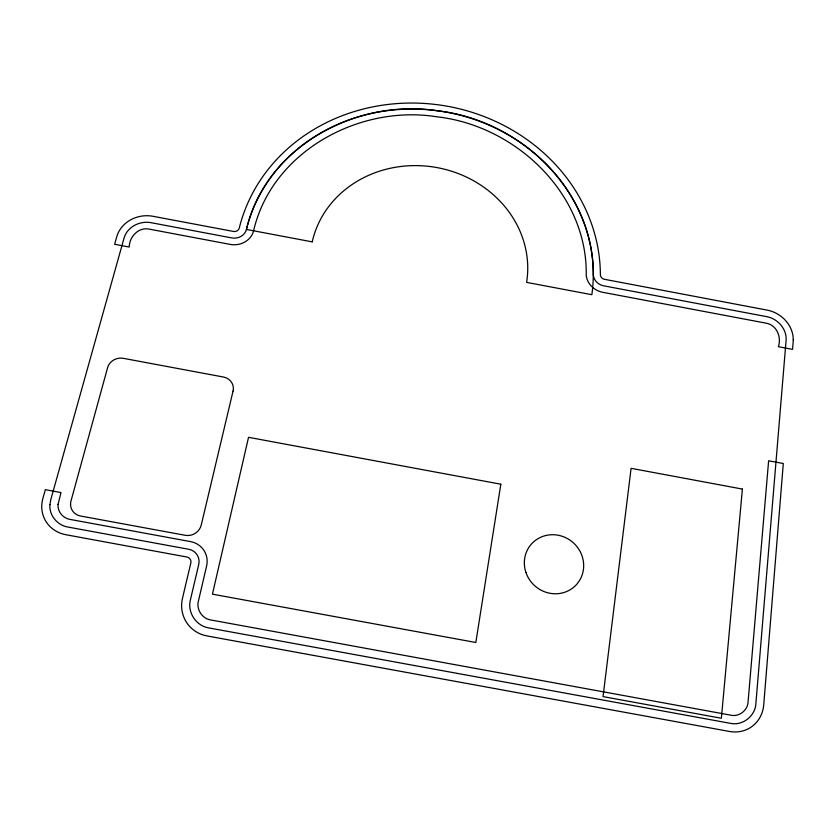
<?xml version="1.0" encoding="UTF-8"?>
<svg xmlns="http://www.w3.org/2000/svg" width="835" height="835" viewBox="0 0 835 835"><rect width="100%" height="100%" fill="white"/><g stroke="black" fill="none" stroke-linecap="round" stroke-linejoin="round"><path stroke-width="1.25" d="M58.043 504.476C57.396 511.73 63.22 518.472 70.338 519.464L190.891 541.675A21.856 20.718 -29.2 0 1 206.694 565.608L198.459 600.908C196.058 609.373 202.216 618.818 210.931 619.987L730.719 715.157C739.142 717.192 747.878 710.272 748.097 701.671L768.628 460.774L783.303 463.508L763.743 704.646A22.357 20.311 56.7 0 1 763.66 705.366L763.42 707.224A22.357 20.311 56.8 0 1 763.169 708.633L762.783 710.282A22.368 20.322 56.9 0 1 762.397 711.66L761.854 713.247A22.378 20.332 57 0 1 761.332 714.562L760.633 716.086A22.388 20.343 57 0 1 759.986 717.328L759.151 718.758A22.399 20.343 57.1 0 1 758.378 719.916L757.397 721.242A22.399 20.353 57.2 0 1 756.51 722.306L755.393 723.507A22.409 20.364 57.3 0 1 754.412 724.477L753.18 725.552A22.409 20.374 57.3 0 1 752.084 726.408L750.748 727.337A22.42 20.384 57.4 0 1 749.579 728.068L748.15 728.851A22.42 20.384 57.4 0 1 746.897 729.456L745.384 730.082A22.42 20.395 57.5 0 1 744.079 730.541L742.492 731.011A22.42 20.405 57.5 0 1 741.136 731.324L739.507 731.627A22.43 20.405 57.6 0 1 738.109 731.804L736.449 731.93A22.43 20.416 57.6 0 1 735.03 731.961L733.349 731.909A22.42 20.416 57.6 0 1 731.919 731.794L730.072 731.554A22.43 20.426 57.6 0 1 729.362 731.439L207.174 635.967A22.138 21.178 -36.6 0 1 206.454 635.821L204.617 635.383A22.138 21.167 -36.5 0 1 203.208 634.976L201.579 634.423A22.138 21.167 -36.5 0 1 200.233 633.88L198.678 633.17A22.138 21.157 -36.4 0 1 197.394 632.492L195.922 631.625A22.138 21.157 -36.3 0 1 194.712 630.832L193.344 629.82A22.138 21.146 -36.2 0 1 192.227 628.912L190.975 627.763A22.138 21.146 -36.1 0 1 189.963 626.751L188.835 625.488A22.127 21.136 -36 0 1 187.938 624.371L186.946 622.993A22.127 21.125 -35.9 0 1 186.163 621.793L185.318 620.332A22.117 21.125 -35.7 0 1 184.66 619.059L183.971 617.503A22.117 21.115 -35.6 0 1 183.46 616.167L182.928 614.56A22.107 21.105 -35.4 0 1 182.552 613.172L182.187 611.512A22.107 21.094 -35.3 0 1 181.946 610.093L181.748 608.402A22.096 21.084 -35.1 0 1 181.654 606.962L181.633 605.25A22.086 21.084 -34.9 0 1 181.686 603.809L181.832 602.098A22.075 21.073 -34.8 0 1 182.03 600.657L182.374 598.799A22.075 21.073 -34.5 0 1 182.531 598.09L190.933 562.581A5.459 5.167 -29.2 0 0 187.332 557.102L66.049 534.755A22.044 20.228 -27.5 0 1 65.349 534.609L63.533 534.181A22.034 20.217 -27.6 0 1 62.155 533.784L60.558 533.241A22.044 20.217 -27.6 0 1 59.243 532.709L57.719 532.02A22.044 20.207 -27.5 0 1 56.467 531.363L55.037 530.528A22.044 20.207 -27.5 0 1 53.878 529.755L52.553 528.785A22.044 20.197 -27.5 0 1 51.478 527.897L50.267 526.802A22.044 20.197 -27.5 0 1 49.307 525.81L48.232 524.599A22.034 20.186 -27.4 0 1 47.376 523.524L46.436 522.199A22.034 20.176 -27.4 0 1 45.706 521.04L44.913 519.631A22.034 20.176 -27.3 0 1 44.318 518.41L43.681 516.917A22.023 20.165 -27.2 0 1 43.211 515.633L42.742 514.089A22.023 20.155 -27.2 0 1 42.418 512.763L42.115 511.166A22.013 20.144 -27.1 0 1 41.927 509.799L41.792 508.181A22.002 20.134 -27 0 1 41.75 506.793L41.781 505.154A22.002 20.134 -26.9 0 1 41.886 503.776L42.094 502.138A21.992 20.123 -26.8 0 1 42.334 500.76L42.742 498.975A21.992 20.123 -26.7 0 1 42.919 498.297L45.351 489.665L60.997 492.546L58.043 504.476M49.923 504.726C49.004 515.498 57.594 525.528 68.146 527.083L188.668 549.263A13.663 12.953 -29.2 0 1 198.73 564.533L190.484 599.551C186.998 612.107 196.089 626.104 209.011 627.951L730.093 723.287C742.586 726.199 755.508 715.939 755.915 703.206L786.09 340.45C787.071 328.938 777.5 318.5 766.447 316.601L603.653 285.81A12.045 10.761 22.7 0 1 593.309 275.122C594.301 190.296 519.14 119.812 437.54 110.784C356.722 97.883 265.676 146.876 246.429 229.437A12.274 10.938 -2.6 0 1 231.786 237.923L151.344 222.736C140.165 220.398 127.16 226.796 124.029 238.173L50.758 499.748L49.923 504.726M793.25 339.647L793.208 341.191A19.643 17.211 32.7 0 1 793.177 341.786L792.561 349.374L778.356 346.692C781.779 336.954 776.529 324.658 765.768 323.114L602.421 292.24A19.268 17.211 22.7 0 1 586.233 275.487C587.746 193.626 515.456 125.48 436.778 116.785C359.144 104.323 271.667 151.751 253.527 231.107A19.633 17.504 -2.6 0 1 230.533 244.457L149.663 229.207C138.86 226.64 129.352 236.482 129.216 247.035L114.645 244.279L116.754 236.806A20.019 17.702 -8.4 0 1 116.931 236.221L117.443 234.718A19.998 17.681 -8.4 0 1 117.902 233.581L118.518 232.255A19.998 17.681 -8.3 0 1 119.092 231.159L119.843 229.896A19.988 17.671 -8.3 0 1 120.543 228.853L121.419 227.652A19.988 17.66 -8.2 0 1 122.223 226.671L123.236 225.554A19.977 17.66 -8.2 0 1 124.144 224.646L125.26 223.613A19.967 17.65 -8.1 0 1 126.252 222.788L127.484 221.859A19.967 17.639 -8 0 1 128.559 221.118L129.874 220.294A19.957 17.639 -8 0 1 131.022 219.647L132.421 218.947A19.957 17.629 -7.9 0 1 133.631 218.394L135.093 217.82A19.946 17.629 -7.9 0 1 136.355 217.382L137.869 216.923A19.946 17.629 -7.8 0 1 139.163 216.599L140.708 216.275A19.936 17.629 -7.8 0 1 142.034 216.056L143.61 215.868A19.936 17.618 -7.7 0 1 144.935 215.774L146.522 215.722A19.936 17.618 -7.7 0 1 147.858 215.733L149.423 215.816A19.925 17.618 -7.6 0 1 150.749 215.952L152.45 216.192A19.936 17.629 -7.5 0 1 153.097 216.307L233.873 231.525A4.895 4.373 -2.6 0 0 239.113 228.498L240.595 223.008A19.56 17.483 -1.1 0 1 240.71 222.632L242.181 217.799A19.529 17.431 -0.9 0 1 242.296 217.424L243.945 212.654A19.497 17.389 -0.7 0 1 244.081 212.278L245.897 207.581A19.476 17.337 -0.5 0 1 246.043 207.216L248.026 202.571A19.445 17.295 -0.3 0 1 248.183 202.216L250.323 197.655A19.414 17.253 -0.1 0 1 250.5 197.3L252.807 192.812A19.382 17.201 0.1 0 1 252.984 192.468L255.447 188.063A19.351 17.159 0.4 0 1 255.646 187.718L258.255 183.397A19.33 17.117 0.6 0 1 258.474 183.063L261.23 178.836A19.299 17.076 0.8 0 1 261.459 178.513L264.361 174.379A19.268 17.034 1 0 1 264.601 174.056L267.649 170.027A19.236 16.992 1.3 0 1 267.899 169.714L271.093 165.779A19.215 16.95 1.5 0 1 271.344 165.476L274.673 161.646A19.184 16.909 1.7 0 1 274.945 161.353L278.399 157.627A19.153 16.867 2 0 1 278.671 157.345L282.261 153.734A19.132 16.836 2.2 0 1 282.554 153.452L286.259 149.966A19.101 16.794 2.5 0 1 286.551 149.695L290.382 146.323A19.08 16.763 2.7 0 1 290.684 146.062L294.63 142.806A19.048 16.721 2.9 0 1 294.943 142.555L299.003 139.435A19.028 16.69 3.2 0 1 299.327 139.195L303.481 136.188A18.996 16.658 3.4 0 1 303.815 135.959L308.073 133.089A18.975 16.627 3.7 0 1 308.418 132.869L312.781 130.124A18.954 16.596 4 0 1 313.125 129.916L317.571 127.306A18.923 16.564 4.2 0 1 317.926 127.108L322.467 124.634A18.902 16.533 4.5 0 1 322.832 124.446L327.456 122.108A18.881 16.502 4.7 0 1 327.821 121.931L332.518 119.739A18.861 16.481 5 0 1 332.894 119.572L337.664 117.516A18.84 16.45 5.3 0 1 338.039 117.359L342.893 115.449A18.819 16.429 5.5 0 1 343.268 115.303L348.185 113.539A18.798 16.397 5.8 0 1 348.571 113.403L353.539 111.775A18.787 16.376 6.1 0 1 353.925 111.66L358.946 110.178A18.767 16.356 6.3 0 1 359.342 110.074L364.415 108.738A18.746 16.335 6.6 0 1 364.822 108.644L369.936 107.464A18.735 16.314 6.9 0 1 370.333 107.381L375.489 106.348A18.714 16.293 7.1 0 1 375.896 106.275L381.084 105.387A18.704 16.282 7.4 0 1 381.501 105.325L386.72 104.594A18.694 16.262 7.7 0 1 387.127 104.542L392.377 103.957A18.683 16.251 7.9 0 1 392.784 103.926L398.044 103.488A18.662 16.241 8.2 0 1 398.462 103.467L403.743 103.185A18.652 16.22 8.5 0 1 404.161 103.175L409.442 103.039A18.641 16.209 8.8 0 1 409.86 103.039L415.152 103.06A18.641 16.199 9 0 1 415.569 103.07L420.871 103.248A18.631 16.199 9.3 0 1 421.278 103.269L426.57 103.592A18.62 16.189 9.6 0 1 426.988 103.623L432.269 104.104A18.62 16.189 9.8 0 1 432.676 104.145L437.947 104.772A18.61 16.178 10.1 0 1 438.354 104.824L443.604 105.596A18.61 16.178 10.4 0 1 444.011 105.659L449.24 106.588A18.6 16.178 10.7 0 1 449.647 106.661L454.835 107.736A18.6 16.178 10.9 0 1 455.242 107.819L460.398 109.041A18.6 16.178 11.2 0 1 460.805 109.145L465.92 110.502A18.6 16.178 11.5 0 1 466.327 110.617L471.399 112.12A18.6 16.178 11.7 0 1 471.796 112.245L476.827 113.894A18.6 16.189 12 0 1 477.213 114.03L482.192 115.814A18.6 16.189 12.3 0 1 482.578 115.961L487.494 117.892A18.61 16.199 12.6 0 1 487.88 118.048L492.733 120.115A18.61 16.209 12.8 0 1 493.12 120.282L497.9 122.484A18.62 16.22 13.1 0 1 498.276 122.661L502.994 124.989A18.62 16.23 13.4 0 1 503.359 125.187L508.004 127.651A18.631 16.241 13.6 0 1 508.369 127.849L512.93 130.448A18.641 16.251 13.9 0 1 513.285 130.657L517.763 133.381A18.641 16.272 14.2 0 1 518.107 133.6L522.501 136.449A18.652 16.282 14.4 0 1 522.835 136.679L527.135 139.654A18.662 16.303 14.7 0 1 527.47 139.894L531.665 142.983A18.683 16.324 14.9 0 1 531.989 143.234L536.091 146.449A18.694 16.345 15.2 0 1 536.404 146.699L540.402 150.029A18.704 16.366 15.5 0 1 540.704 150.29L544.587 153.734A18.714 16.387 15.7 0 1 544.89 154.005L548.658 157.554A18.735 16.408 16 0 1 548.95 157.836L552.603 161.489A18.746 16.429 16.2 0 1 552.885 161.781L556.413 165.539A18.767 16.46 16.5 0 1 556.684 165.831L560.097 169.693A18.777 16.481 16.7 0 1 560.358 169.996L563.635 173.951A18.798 16.512 17 0 1 563.886 174.264L567.038 178.304A18.819 16.543 17.2 0 1 567.278 178.627L570.284 182.761A18.84 16.575 17.5 0 1 570.514 183.084L573.394 187.301A18.861 16.606 17.7 0 1 573.614 187.635L576.338 191.935A18.881 16.637 17.9 0 1 576.547 192.28L579.135 196.653A18.902 16.669 18.2 0 1 579.333 196.997L581.765 201.454A18.923 16.7 18.4 0 1 581.953 201.799L584.239 206.318A18.944 16.742 18.6 0 1 584.416 206.683L586.546 211.265A18.965 16.773 18.9 0 1 586.713 211.62L588.685 216.265A18.986 16.815 19.1 0 1 588.832 216.641L590.648 221.338A19.017 16.846 19.3 0 1 590.794 221.713L592.443 226.462A19.038 16.888 19.5 0 1 592.568 226.838L594.061 231.639A19.059 16.93 19.7 0 1 594.176 232.015L595.501 236.858A19.09 16.971 19.9 0 1 595.595 237.244L596.754 242.119A19.111 17.013 20.1 0 1 596.837 242.505L597.829 247.421A19.142 17.055 20.3 0 1 597.902 247.807L598.716 252.754A19.163 17.097 20.5 0 1 598.768 253.141L599.415 258.109A19.195 17.138 20.7 0 1 599.457 258.495L599.927 263.484A19.226 17.18 20.9 0 1 599.958 263.87L600.25 268.87A19.247 17.232 21.1 0 1 600.271 269.267L600.417 275.08A4.812 4.3 22.7 0 0 604.091 279.234L767.021 310.088A19.57 17.149 31.9 0 1 767.657 310.223L769.285 310.61A19.56 17.138 31.9 0 1 770.538 310.954L771.999 311.445A19.56 17.138 32 0 1 773.22 311.904L774.64 312.52A19.57 17.138 32 0 1 775.83 313.083L777.197 313.814A19.57 17.138 32.1 0 1 778.324 314.482L779.629 315.338A19.57 17.138 32.1 0 1 780.694 316.1L781.925 317.049A19.581 17.149 32.2 0 1 782.917 317.905L784.055 318.96A19.581 17.149 32.2 0 1 784.973 319.889L786.006 321.026A19.591 17.149 32.3 0 1 786.831 322.028L787.749 323.249A19.591 17.159 32.3 0 1 788.48 324.304L789.284 325.598A19.602 17.159 32.4 0 1 789.91 326.704L790.578 328.051A19.602 17.17 32.4 0 1 791.089 329.199L791.632 330.587A19.612 17.17 32.5 0 1 792.029 331.766L792.425 333.175A19.612 17.18 32.5 0 1 792.707 334.376L792.958 335.806A19.622 17.191 32.6 0 1 793.114 337.016L793.219 338.436A19.622 17.191 32.6 0 1 793.25 339.647M742.398 489.08L721.367 718.257L603.047 696.599L631.093 468.32L742.398 489.08M500.833 484.206L475.825 642.491L212.445 594.165L248.538 437.31L500.833 484.206M233.069 391.041L201.256 525.017A13.475 12.734 -24 0 1 185.203 535.298L80.63 516.03A13.694 12.588 -26.3 0 1 70.996 500.99L107.611 367.64A13.036 11.836 -15.2 0 1 123.329 358.33L223.362 377.013A12.869 11.93 -9.9 0 1 233.069 391.041M312.217 241.868L246.429 229.437A175.955 159.631 9.9 0 1 447.884 112.454A175.955 159.631 9.9 0 1 591.858 294.703L526.614 282.376A109.145 98.958 9.9 0 0 437.55 167.689A109.145 98.958 9.9 0 0 312.217 241.868M525.904 572.403A30.3 28.891 42.1 0 0 576.317 584.75A30.3 28.891 42.1 0 0 559.794 535.59A30.3 28.891 42.1 0 0 525.904 572.403"/></g></svg>
